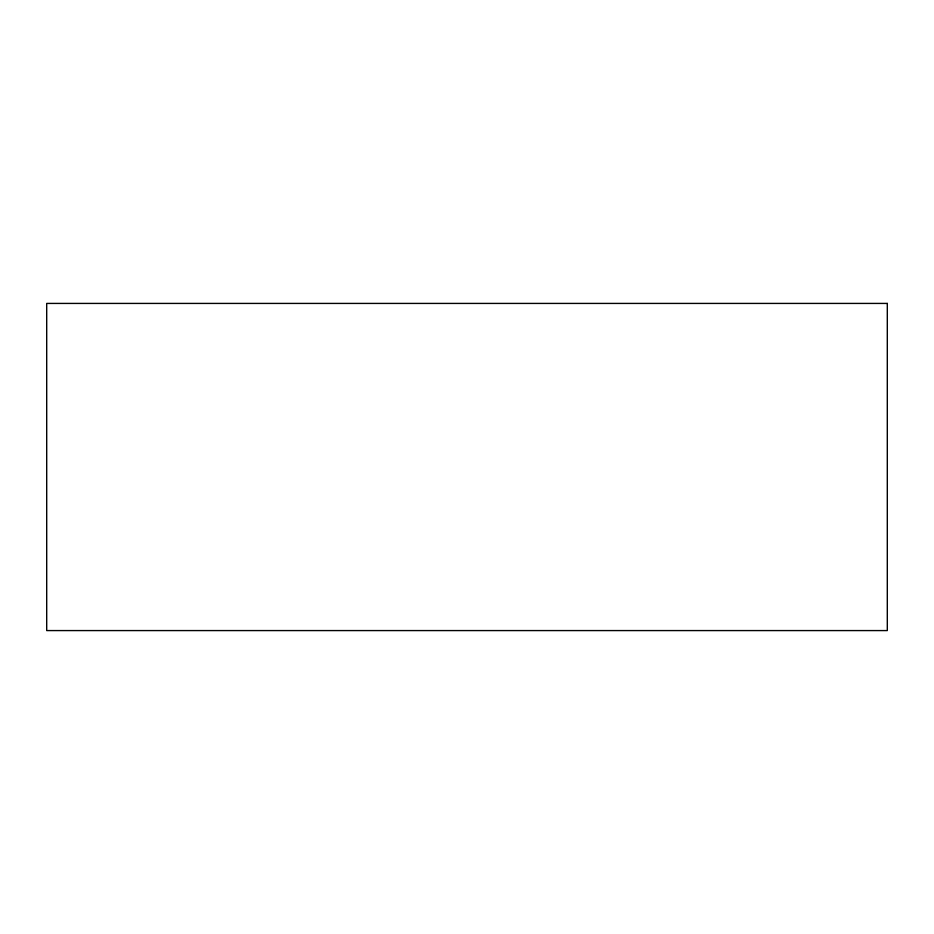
<?xml version="1.0" encoding="UTF-8"?>
<svg xmlns="http://www.w3.org/2000/svg" width="934" height="934" viewBox="0 0 934 934"><rect width="100%" height="100%" fill="white"/><g stroke="black" fill="none" stroke-linecap="round" stroke-linejoin="round"><path stroke-width="1.4" d="M887.3 303.422L46.7 303.422L46.7 630.578L887.3 630.578L887.3 303.422"/></g></svg>
